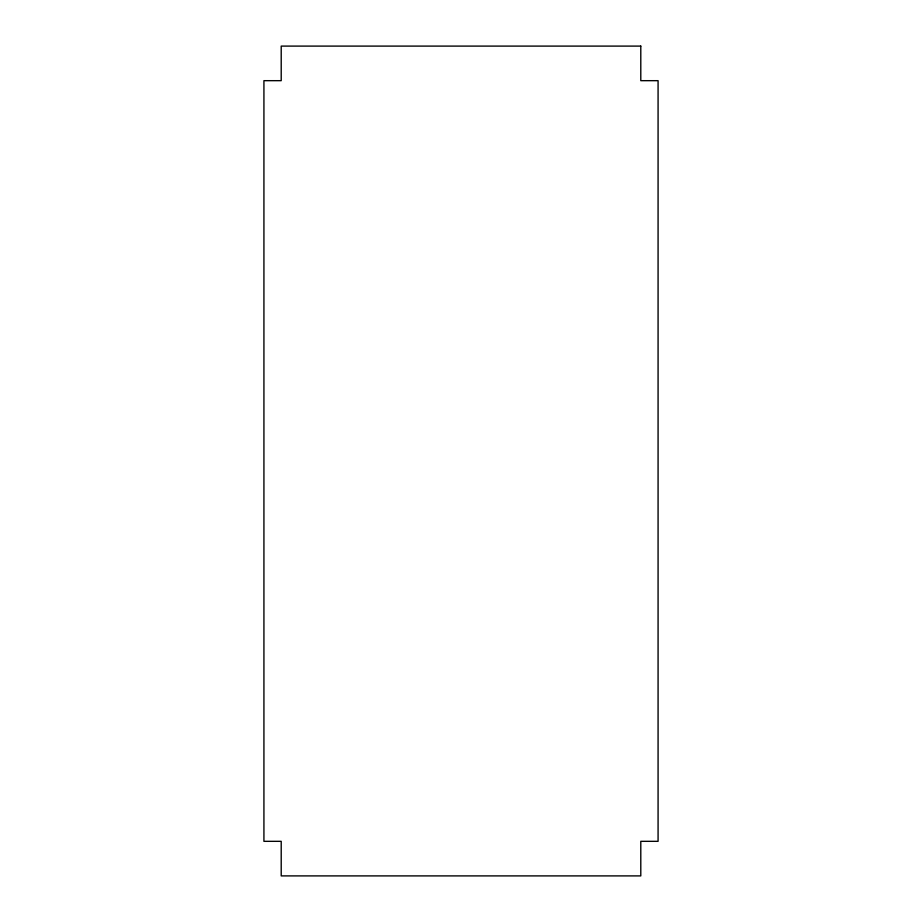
<?xml version="1.0" encoding="UTF-8"?>
<svg xmlns="http://www.w3.org/2000/svg" width="922" height="922" viewBox="0 0 922 922"><rect width="100%" height="100%" fill="white"/><g stroke="black" fill="none" stroke-linecap="round" stroke-linejoin="round"><path stroke-width="1.38" d="M640.79 46.1L281.21 46.1L281.21 80.675L263.923 80.675L263.923 841.325L281.21 841.325L281.21 875.9L640.79 875.9L640.79 841.325L658.078 841.325L658.078 80.675L640.79 80.675L640.79 46.1"/></g></svg>
